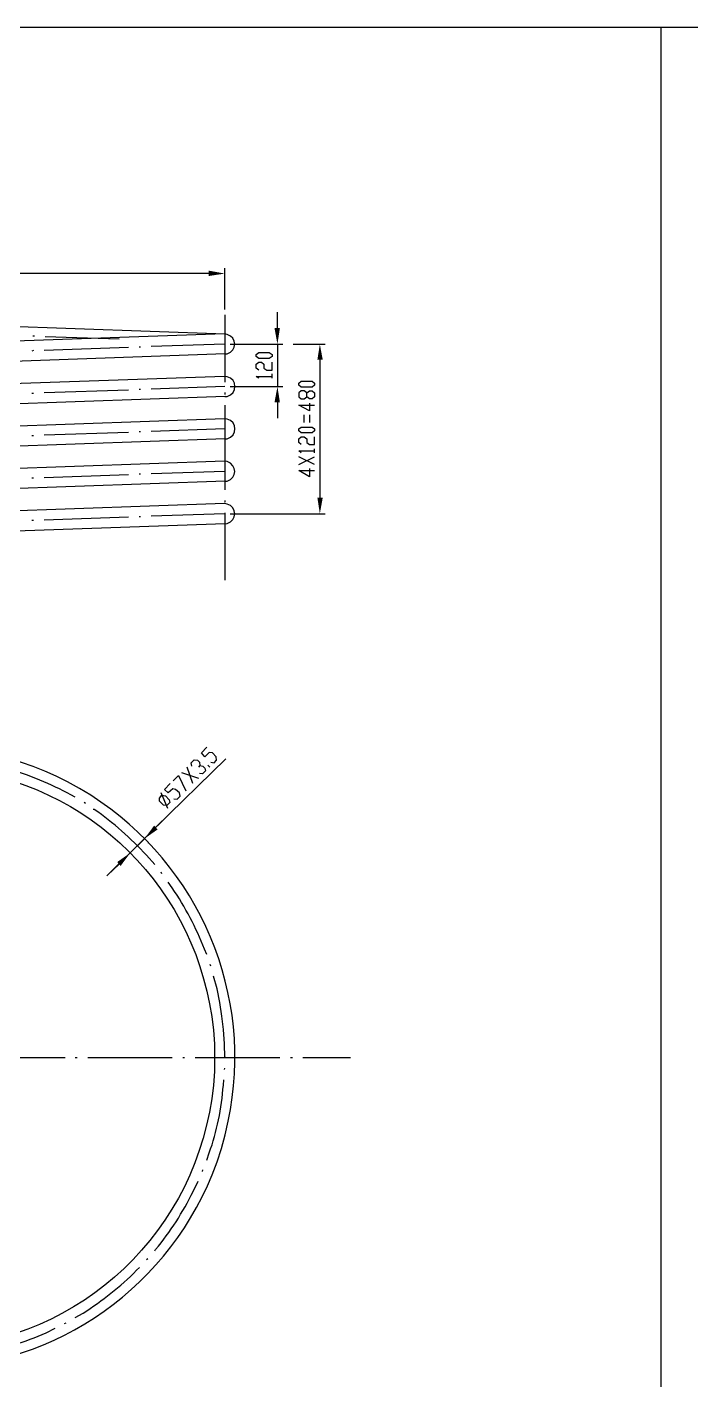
# Model space of a CAD drawing. Header units: millimetres. Extents: x -281 to 814, y -766 to 620.
# Drawn here: x 32.2 to 277.5, y -479.7 to 20.1 of the extents above; entities that cross this region are included whole.
import ezdxf

# ---------------------------------------------------------------- set-up
doc = ezdxf.new("R2010")
doc.units = ezdxf.units.MM
doc.layers.add('1', color=7, linetype='Continuous')

msp = doc.modelspace()

# ---------------------------------------------------------------- hatches: boundary and pattern name
h = msp.add_hatch(color=0)
h.dxf.hatch_style = 2
h.paths.add_polyline_path([(99.36, -69.878268), (99.36, -71.858268), (105.3, -70.958268)])
h = msp.add_hatch(color=0)
h.dxf.hatch_style = 2
h.paths.add_polyline_path([(123.66, -91.118268), (125.64, -91.118268), (124.74, -97.058268)])
h = msp.add_hatch(color=0)
h.dxf.hatch_style = 2
h.paths.add_polyline_path([(139.5, -102.818268), (141.48, -102.818268), (140.4, -97.058268)])
h = msp.add_hatch(color=0)
h.dxf.hatch_style = 2
h.paths.add_polyline_path([(123.66, -118.478268), (125.64, -118.478268), (124.74, -112.718268)])
h = msp.add_hatch(color=0)
h.dxf.hatch_style = 2
h.paths.add_polyline_path([(139.5, -153.758268), (141.48, -153.758268), (140.4, -159.698268)])
h = msp.add_hatch(color=0)
h.dxf.hatch_style = 2
h.paths.add_polyline_path([(79.2, -274.898268), (80.46, -276.338268), (75.6, -279.758268)])
h = msp.add_hatch(color=0)
h.dxf.hatch_style = 2
h.paths.add_polyline_path([(65.52, -288.398268), (66.78, -289.838268), (70.38, -284.978268)])
h = msp.add_hatch(color=0)
h.dxf.hatch_style = 2
h.paths.add_polyline_path([(105.66, -360.578268), (105.48, -360.938268), (105.12, -360.938268), (104.94, -360.578268), (105.12, -360.218268), (105.48, -360.218268)])

# ---------------------------------------------------------------- linework, layer by layer
at = {"layer": '1', "color": 0, "lineweight": 25}
for points in [[(-280.98, 20.121732), (814.14, 20.121732)], [(266.58, -765.578268), (266.58, 20.121732)], [(105.3, -84.278268), (105.3, -68.978268)], [(99.36, -70.958268), (-110.7, -70.958268)], [(-116.46, -85.358268), (105.48, -93.278268)], [(105.3, -86.258268), (105.3, -111.098268)], [(124.74, -91.118268), (124.74, -85.178268)], [(105.12, -93.278268), (-116.64, -101.018268)], [(34.38, -93.998268), (34.92, -93.998268)], [(38.88, -94.178268), (66.24, -95.078268)], [(34.56, -99.398268), (34.02, -99.578268)], [(69.66, -98.318268), (38.52, -99.398268)], [(74.16, -98.138268), (73.62, -98.138268)], [(105.3, -97.058268), (78.12, -97.958268)], [(107.28, -97.058268), (126.72, -97.058268)], [(124.74, -97.058268), (124.74, -112.718268)], [(130.5, -97.058268), (142.38, -97.058268)], [(105.48, -100.658268), (-116.46, -108.578268)], [(122.76, -101.558268), (121.68, -102.278268), (117.9, -102.278268), (116.82, -101.558268), (116.82, -100.838268), (117.9, -100.118268), (121.68, -100.118268), (122.76, -100.838268), (122.76, -101.558268)], [(117.9, -106.598268), (116.82, -105.878268), (116.82, -104.438268), (117.9, -103.718268), (118.8, -103.718268), (119.7, -104.438268), (119.7, -105.878268), (120.78, -106.598268), (122.76, -106.598268), (122.76, -103.718268)], [(140.4, -102.818268), (140.4, -153.758268)], [(105.12, -108.938268), (-116.64, -116.678268)], [(117.9, -109.658268), (116.82, -108.938268), (122.76, -108.938268)], [(122.76, -109.658268), (122.76, -108.038268)], [(69.66, -113.978268), (38.52, -115.058268)], [(74.16, -113.798268), (73.62, -113.798268)], [(105.3, -112.718268), (78.12, -113.618268)], [(105.3, -114.878268), (105.3, -115.598268)], [(107.28, -112.718268), (126.72, -112.718268)], [(138.42, -112.178268), (137.52, -112.898268), (133.56, -112.898268), (132.66, -112.178268), (132.66, -111.458268), (133.56, -110.738268), (137.52, -110.738268), (138.42, -111.458268), (138.42, -112.178268)], [(138.42, -116.498268), (137.52, -117.218268), (136.62, -117.218268), (135.54, -116.498268), (135.54, -115.058268), (134.64, -114.338268), (133.56, -114.338268), (132.66, -115.058268), (132.66, -116.498268), (133.56, -117.218268), (134.64, -117.218268), (135.54, -116.498268)], [(135.54, -115.058268), (136.62, -114.338268), (137.52, -114.338268), (138.42, -115.058268), (138.42, -116.498268)], [(105.48, -116.318268), (-116.46, -124.238268)], [(34.56, -115.238268), (34.02, -115.238268)], [(105.3, -119.558268), (105.3, -150.878268)], [(124.74, -118.478268), (124.74, -124.418268)], [(136.62, -118.838268), (136.62, -121.718268), (132.66, -119.558268), (138.42, -119.558268)], [(105.12, -124.598268), (-116.64, -132.518268)], [(134.64, -126.038268), (134.64, -123.158268)], [(136.62, -123.158268), (136.62, -126.038268)], [(69.66, -129.638268), (38.52, -130.718268)], [(74.16, -129.458268), (73.62, -129.458268)], [(105.3, -128.378268), (78.12, -129.278268)], [(138.42, -129.098268), (137.52, -129.818268), (133.56, -129.818268), (132.66, -129.098268), (132.66, -128.378268), (133.56, -127.658268), (137.52, -127.658268), (138.42, -128.378268), (138.42, -129.098268)], [(105.48, -131.978268), (-116.46, -139.898268)], [(34.56, -130.898268), (34.02, -130.898268)], [(133.56, -134.138268), (132.66, -133.418268), (132.66, -131.978268), (133.56, -131.258268), (134.64, -131.258268), (135.54, -131.978268), (135.54, -133.418268), (136.62, -134.138268), (138.42, -134.138268), (138.42, -131.258268)], [(133.56, -137.198268), (132.66, -136.478268), (138.42, -136.478268)], [(138.42, -141.518268), (132.66, -138.638268)], [(132.66, -141.518268), (138.42, -138.638268)], [(138.42, -137.198268), (138.42, -135.758268)], [(105.12, -140.258268), (-116.64, -148.178268)], [(105.3, -144.038268), (78.12, -144.938268)], [(136.62, -142.958268), (136.62, -146.018268), (132.66, -143.678268), (138.42, -143.678268)], [(105.48, -147.638268), (-116.46, -155.558268)], [(34.56, -146.558268), (34.02, -146.558268)], [(69.66, -145.298268), (38.52, -146.378268)], [(74.16, -145.118268), (73.62, -145.118268)], [(105.3, -154.838268), (105.3, -155.378268)], [(105.12, -155.918268), (-116.64, -163.838268)], [(105.3, -159.698268), (78.12, -160.598268)], [(105.3, -159.338268), (105.3, -184.178268)], [(107.28, -159.698268), (142.38, -159.698268)], [(105.48, -163.478268), (-116.46, -171.218268)], [(34.56, -162.218268), (34.02, -162.218268)], [(69.66, -160.958268), (38.52, -162.038268)], [(74.16, -160.778268), (73.62, -160.778268)], [(100.08, -251.498268), (101.34, -251.678268), (102.24, -250.778268), (102.06, -249.518268), (100.8, -248.078268), (99.54, -247.898268), (97.92, -249.518268), (96.66, -248.078268), (98.64, -245.918268)], [(79.74, -275.618268), (105.66, -250.238268)], [(93.42, -259.418268), (91.44, -253.298268)], [(93.06, -252.938268), (92.88, -251.678268), (93.96, -250.598268), (95.22, -250.778268), (95.94, -251.498268), (96.12, -252.758268), (95.58, -253.298268)], [(96.12, -252.758268), (97.2, -252.938268), (97.92, -253.658268), (98.1, -254.738268), (97.02, -255.818268), (95.94, -255.638268)], [(99.72, -253.298268), (99, -252.578268)], [(86.4, -264.998268), (87.66, -265.178268), (88.74, -264.098268), (88.56, -262.838268), (87.12, -261.578268), (86.04, -261.398268), (84.42, -262.838268), (82.98, -261.578268), (85.14, -259.418268)], [(86.22, -258.338268), (88.2, -256.358268), (90.9, -262.118268)], [(89.28, -255.278268), (95.58, -257.438268)], [(83.88, -267.518268), (82.62, -267.338268), (81.18, -265.898268), (81.18, -264.818268), (82.08, -263.738268), (83.34, -263.918268), (84.78, -265.358268), (84.96, -266.438268), (83.88, -267.518268)], [(84.24, -268.598268), (81.72, -262.838268)], [(53.82, -266.798268), (53.28, -266.438268)], [(61.74, -293.438268), (86.4, -268.958268)], [(70.38, -284.978268), (75.6, -279.758268)], [(76.86, -281.198268), (77.04, -281.198268)], [(66.24, -289.118268), (61.92, -293.258268)], [(71.64, -286.418268), (71.64, -286.418268)], [(82.08, -292.718268), (81.72, -292.178268)], [(100.08, -326.918268), (99.9, -326.198268)], [(105.3, -360.578268), (105.12, -355.538268), (104.76, -350.318268), (104.22, -345.278268), (103.5, -340.238268), (102.42, -335.198268), (101.16, -330.518268)], [(14.76, -360.578268), (46.26, -360.578268)], [(50.04, -360.578268), (50.76, -360.578268)], [(54.72, -360.578268), (85.86, -360.578268)], [(89.82, -360.578268), (90.36, -360.578268)], [(94.32, -360.578268), (125.64, -360.578268)], [(105.12, -365.078268), (105.3, -364.538268)], [(129.6, -360.578268), (130.32, -360.578268)], [(134.1, -360.578268), (151.74, -360.578268)], [(97.02, -402.698268), (97.2, -402.158268)], [(76.32, -435.278268), (76.86, -434.918268)], [(46.08, -458.858268), (46.62, -458.678268)]]:
    msp.add_lwpolyline(points, dxfattribs=at)
for points, knots in [([(105.3, -100.658268), (105.3, -100.658268), (106.2, -100.658268), (106.2, -100.658268), (109.98, -99.398268), (109.8, -94.538268), (106.2, -93.458268), (106.2, -93.458268), (105.3, -93.278268), (105.3, -93.278268)], [0, 0, 0, 0, 1, 1, 1, 2, 2, 2, 3, 3, 3, 3]), ([(105.3, -116.318268), (105.3, -116.318268), (106.2, -116.318268), (106.2, -116.318268), (109.98, -115.238268), (109.98, -110.018268), (106.2, -109.118268), (106.2, -109.118268), (105.3, -108.938268), (105.3, -108.938268)], [0, 0, 0, 0, 1, 1, 1, 2, 2, 2, 3, 3, 3, 3]), ([(105.3, -131.978268), (105.3, -131.978268), (106.2, -131.978268), (106.2, -131.978268), (109.98, -130.898268), (109.98, -125.678268), (106.2, -124.778268), (106.2, -124.778268), (105.3, -124.598268), (105.3, -124.598268)], [0, 0, 0, 0, 1, 1, 1, 2, 2, 2, 3, 3, 3, 3]), ([(105.3, -147.638268), (105.3, -147.638268), (106.2, -147.638268), (106.2, -147.638268), (109.8, -146.558268), (109.98, -141.698268), (106.2, -140.438268), (106.2, -140.438268), (105.3, -140.258268), (105.3, -140.258268)], [0, 0, 0, 0, 1, 1, 1, 2, 2, 2, 3, 3, 3, 3]), ([(105.3, -163.478268), (105.3, -163.478268), (106.2, -163.298268), (106.2, -163.298268), (109.98, -162.218268), (109.8, -157.178268), (106.2, -156.098268), (106.2, -156.098268), (105.3, -155.918268), (105.3, -155.918268)], [0, 0, 0, 0, 1, 1, 1, 2, 2, 2, 3, 3, 3, 3]), ([(-119.7, -373.178268), (-119.7, -373.178268), (-118.98, -378.218268), (-118.98, -378.218268), (-118.98, -378.218268), (-118.08, -383.258268), (-118.08, -383.258268), (-118.08, -383.258268), (-117, -388.298268), (-117, -388.298268), (-105.3, -434.918268), (-66.42, -468.938268), (-18.9, -474.698268), (-18.9, -474.698268), (-13.68, -475.058268), (-13.68, -475.058268), (-13.68, -475.058268), (-8.64, -475.418268), (-8.64, -475.418268), (39.24, -476.678268), (82.44, -448.238268), (100.62, -403.958268), (100.62, -403.958268), (102.42, -399.098268), (102.42, -399.098268), (102.42, -399.098268), (104.04, -394.238268), (104.04, -394.238268), (104.04, -394.238268), (105.48, -389.198268), (105.48, -389.198268), (105.48, -389.198268), (106.56, -384.158268), (106.56, -384.158268), (116.46, -337.538268), (96.12, -289.478268), (55.8, -263.738268), (55.8, -263.738268), (51.66, -261.218268), (51.66, -261.218268), (51.66, -261.218268), (47.16, -258.698268), (47.16, -258.698268), (3.06, -236.018268), (-50.94, -244.118268), (-86.22, -279.038268), (-86.22, -279.038268), (-89.82, -282.638268), (-89.82, -282.638268), (-89.82, -282.638268), (-93.24, -286.598268), (-93.24, -286.598268), (-93.24, -286.598268), (-96.48, -290.558268), (-96.48, -290.558268)], [0, 0, 0, 0, 1, 1, 1, 2, 2, 2, 3, 3, 3, 4, 4, 4, 5, 5, 5, 6, 6, 6, 7, 7, 7, 8, 8, 8, 9, 9, 9, 10, 10, 10, 11, 11, 11, 12, 12, 12, 13, 13, 13, 14, 14, 14, 15, 15, 15, 16, 16, 16, 17, 17, 17, 18, 18, 18, 18]), ([(101.52, -360.578268), (101.52, -360.578268), (101.52, -355.538268), (101.52, -355.538268), (101.52, -355.538268), (101.16, -350.498268), (101.16, -350.498268), (101.16, -350.498268), (100.44, -345.458268), (100.44, -345.458268), (93.06, -294.518268), (50.94, -255.998268), (-0.36, -253.478268), (-0.36, -253.478268), (-5.58, -253.298268), (-5.58, -253.298268), (-5.58, -253.298268), (-10.62, -253.478268), (-10.62, -253.478268), (-64.08, -255.998268), (-107.28, -297.398268), (-112.32, -350.498268), (-112.32, -350.498268), (-112.68, -355.538268), (-112.68, -355.538268), (-112.68, -355.538268), (-112.86, -360.578268), (-112.86, -360.578268), (-112.86, -360.578268), (-112.68, -365.798268), (-112.68, -365.798268), (-112.68, -365.798268), (-112.32, -370.838268), (-112.32, -370.838268), (-107.46, -422.138268), (-67.14, -462.458268), (-15.66, -467.498268), (-15.66, -467.498268), (-10.62, -467.858268), (-10.62, -467.858268), (-10.62, -467.858268), (-5.58, -468.038268), (-5.58, -468.038268), (47.88, -467.858268), (92.7, -428.798268), (100.44, -375.878268), (100.44, -375.878268), (101.16, -370.838268), (101.16, -370.838268), (101.16, -370.838268), (101.52, -365.798268), (101.52, -365.798268), (101.52, -365.798268), (101.52, -360.578268), (101.52, -360.578268)], [0, 0, 0, 0, 1, 1, 1, 2, 2, 2, 3, 3, 3, 4, 4, 4, 5, 5, 5, 6, 6, 6, 7, 7, 7, 8, 8, 8, 9, 9, 9, 10, 10, 10, 11, 11, 11, 12, 12, 12, 13, 13, 13, 14, 14, 14, 15, 15, 15, 16, 16, 16, 17, 17, 17, 18, 18, 18, 18]), ([(50.04, -264.458268), (50.04, -264.458268), (48.42, -263.558268), (48.42, -263.558268), (41.04, -259.598268), (32.94, -256.178268), (24.84, -253.838268), (24.84, -253.838268), (21.78, -253.118268), (21.78, -253.118268)], [0, 0, 0, 0, 1, 1, 1, 2, 2, 2, 3, 3, 3, 3]), ([(79.38, -289.298268), (79.38, -289.298268), (76.32, -285.878268), (76.32, -285.878268), (70.56, -279.578268), (64.08, -273.818268), (57.06, -268.958268), (57.06, -268.958268), (56.7, -268.958268), (56.7, -268.958268)], [0, 0, 0, 0, 1, 1, 1, 2, 2, 2, 3, 3, 3, 3]), ([(98.64, -322.598268), (98.64, -322.598268), (97.74, -320.618268), (97.74, -320.618268), (94.68, -312.698268), (90.72, -304.958268), (85.86, -297.938268), (85.86, -297.938268), (84.42, -295.778268), (84.42, -295.778268)], [0, 0, 0, 0, 1, 1, 1, 2, 2, 2, 3, 3, 3, 3]), ([(98.64, -398.558268), (98.64, -398.558268), (99.54, -395.858268), (99.54, -395.858268), (102.42, -387.938268), (104.04, -379.478268), (104.76, -370.838268), (104.76, -370.838268), (104.94, -368.858268), (104.94, -368.858268)], [0, 0, 0, 0, 1, 1, 1, 2, 2, 2, 3, 3, 3, 3]), ([(79.38, -432.038268), (79.38, -432.038268), (79.74, -431.498268), (79.74, -431.498268), (85.14, -425.018268), (89.82, -417.818268), (93.6, -410.078268), (93.6, -410.078268), (95.4, -406.298268), (95.4, -406.298268)], [0, 0, 0, 0, 1, 1, 1, 2, 2, 2, 3, 3, 3, 3]), ([(50.04, -456.698268), (50.04, -456.698268), (52.92, -455.078268), (52.92, -455.078268), (60.12, -450.398268), (66.6, -445.358268), (72.72, -439.238268), (72.72, -439.238268), (73.8, -438.158268), (73.8, -438.158268)], [0, 0, 0, 0, 1, 1, 1, 2, 2, 2, 3, 3, 3, 3]), ([(13.68, -470.018268), (13.68, -470.018268), (14.94, -469.838268), (14.94, -469.838268), (23.04, -468.398268), (31.68, -465.698268), (39.24, -462.278268), (39.24, -462.278268), (42.66, -460.658268), (42.66, -460.658268)], [0, 0, 0, 0, 1, 1, 1, 2, 2, 2, 3, 3, 3, 3])]:
    msp.add_open_spline(points, degree=3, knots=knots, dxfattribs=at)

doc.saveas('drawing.dxf')
